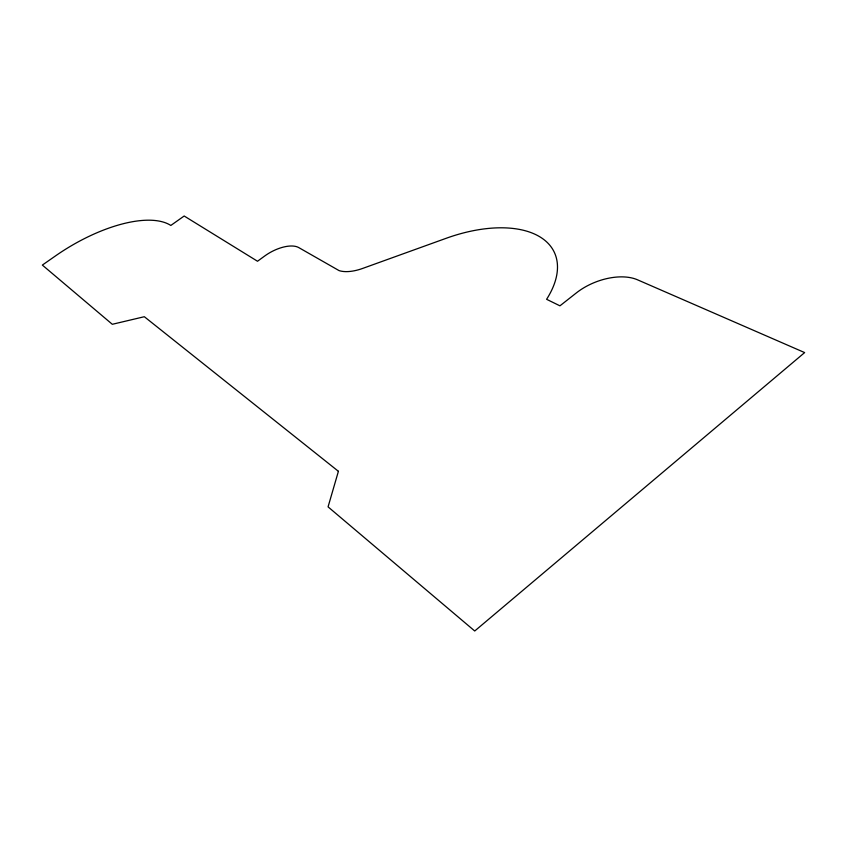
<?xml version="1.0" encoding="UTF-8"?>
<svg xmlns="http://www.w3.org/2000/svg" width="847" height="847" viewBox="0 0 847 847"><rect width="100%" height="100%" fill="white"/><g stroke="black" fill="none" stroke-linecap="round" stroke-linejoin="round"><path stroke-width="1.27" d="M338.408 471.303L328.064 506.866L474.733 630.994L804.65 352.585L637.463 279.785A46.183 26.257 -21.6 0 0 576.373 292.903L559.952 305.831L546.601 299.298A112.079 60.116 -25.6 0 0 539.963 236.895A112.079 60.116 -25.6 0 0 446.231 238.272L362.611 268.446A33.88 16.601 -27.1 0 1 339.075 270.606L298.779 247.599A27.792 13.181 -28.8 0 0 264.698 256.006L257.509 261.247L184.17 216.006L170.829 225.45A102.72 43.864 -31.7 0 0 55.574 255.858L42.35 265.079L112.312 324.295L144.329 316.714L338.408 471.303"/></g></svg>
